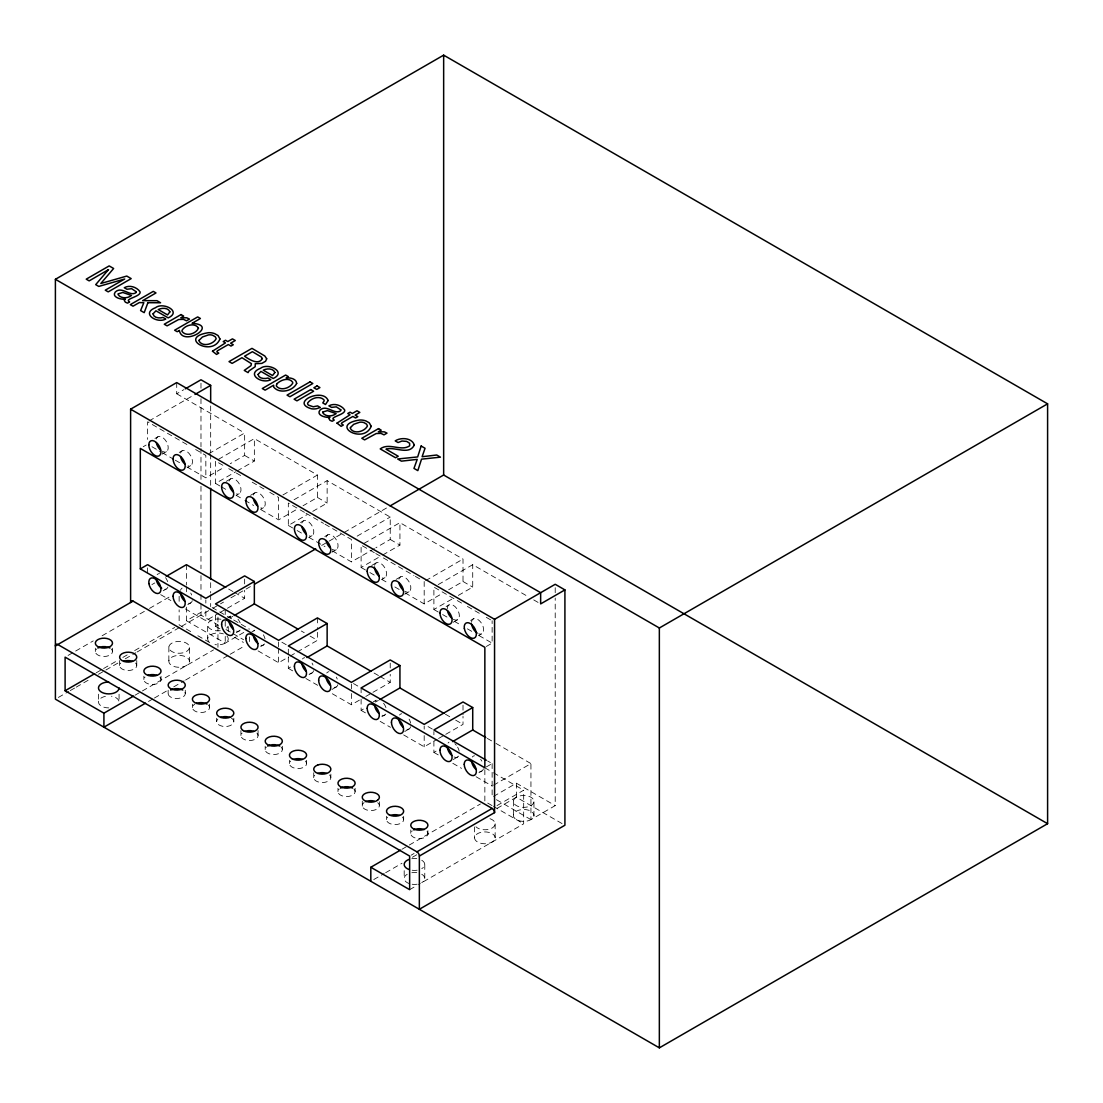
<?xml version="1.0" encoding="UTF-8"?>
<svg xmlns="http://www.w3.org/2000/svg" width="1103" height="1103" viewBox="0 0 1103 1103"><rect width="100%" height="100%" fill="white"/><g stroke="black" fill="none" stroke-linecap="round" stroke-linejoin="round"><path stroke-width="0.75" stroke-dasharray="5 3.75" d="M176.714 382.576L176.714 393.785L183.843 389.662M149.029 420.974L193.549 395.26M154.958 438.47L157.867 436.788M143.225 446.729L146.134 445.047M162.072 454.16L166.443 451.637M179.21 452.478L182.133 450.796M208.701 453.76L244.645 433.01L244.645 455.415L230.265 463.715M187.8 467.327L190.709 465.645M218.408 459.358L254.352 438.608L317.43 475.035L317.43 497.439L303.063 505.739M186.903 466.9L205.834 477.833L224.516 467.038M222.861 465.259L215.526 461.026L215.526 483.431L235.656 471.808M237.104 470.981L254.352 461.026L254.352 438.608M226.28 481.335L230.651 478.812M236.318 495.344L239.227 493.661M250.546 495.344L254.917 492.82M282.933 494.957L317.43 475.035M260.584 509.352L263.493 507.67M294.074 499.728L327.136 480.632L390.228 517.059L390.228 539.464L375.847 547.764M151.911 584.604L154.778 582.949M261.011 509.696L278.618 519.858L297.314 509.062M163.203 590.767L166.126 589.085M304.456 512.357L288.324 503.051L288.324 525.455L307.006 514.674M312.769 511.351L327.136 503.051L327.136 480.632M68.069 655.43L93.245 640.898M102.124 635.755L148.036 609.256M149.512 608.401L170.248 596.433M300.526 522.519L303.435 520.837M187.8 604.609L190.709 602.927M309.102 537.368L312.025 535.686M324.792 536.527L327.701 534.845M96.209 672.802L102.124 669.383M103.613 668.528L116.932 660.835M122.86 657.416L127.3 654.851M134.704 650.563L174.701 627.483M186.421 607.133L186.421 620.713L204.965 610M58.362 697.441L68.786 691.429M70.247 690.588L74.742 687.996M76.19 687.155L91.094 678.552M98.47 674.291L104.482 670.817M105.902 670.004L119.358 662.227M125.218 658.849L135.724 652.783M137.103 651.997L180.175 627.124M181.664 626.27L211.597 608.98M213.072 608.125L219.028 604.692M220.517 603.837L223.495 602.114M230.927 597.812L251.76 585.79M321.676 545.433L327.619 542M329.108 541.132L387.125 507.642M185.442 608.953L205.834 620.713L218.766 613.24M220.2 612.413L225.95 609.09M227.397 608.263L244.645 598.309L244.645 590.298M357.151 536.141L390.228 517.059M331.92 552.217L336.277 549.694M227.742 617.763L230.651 616.094A8.576 4.95 60 0 0 229.079 618.328M215.526 615.116L215.526 626.325L219.842 623.829M229.907 618.025L232.788 616.356M363.99 543.407L399.934 522.657L463.012 559.083L463.012 581.488L448.631 589.788M332.334 550.866L351.402 561.882L374.413 548.605M236.318 632.626L239.227 630.944M135.021 695.207L140.95 691.788M142.425 690.933L213.513 649.901M186.421 620.713L225.233 643.132L248.078 629.951M374.317 552.7L361.108 545.075L361.108 567.48L381.238 555.857M382.672 555.03L399.934 545.075L399.934 522.657M251.856 631.867L254.765 630.185A8.576 4.95 60 0 0 253.855 631.137M371.725 565.467L376.082 562.944M148.491 701.453L152.945 698.875M154.434 698.02L167.794 690.299M173.736 686.866L184.132 680.868M185.621 680.013L228.707 655.141M230.182 654.272L245.045 645.696M260.722 646.551L263.645 644.869M382.038 579.309L384.947 577.627M396.129 579.378L400.499 576.869M258.074 650.88L278.618 662.738L288.683 656.933M290.117 656.106L295.866 652.783M297.314 651.942L317.43 640.333L317.43 627.524M425.634 580.661L463.012 559.083M404.704 594.241L409.075 591.718M288.324 657.14L288.324 668.349L292.64 665.854M438.208 584.604L472.718 564.681L528.034 596.613M405.118 592.89L424.186 603.906L442.882 593.111M309.102 674.65L312.025 672.968M461.564 603.065L433.893 587.099L433.893 609.504L452.588 598.722M458.338 595.399L472.718 587.099L472.718 564.681M446.108 606.567L449.018 604.885M331.92 689.499L336.277 686.976M453.236 622.257L457.593 619.734M470.691 620.41L473.601 618.728M332.334 693.759L351.402 704.762L364.348 697.289M365.782 696.462L371.532 693.139M372.966 692.312L390.228 682.357L390.228 674.347M478.619 635.59L481.542 633.908M373.324 701.811L376.233 700.143A8.576 4.95 60 0 0 374.662 702.377M361.108 699.164L361.108 710.373L365.424 707.878M375.489 702.059L378.357 700.405M486.299 646.482L492.131 643.132L492.131 620.713M381.9 716.674L384.809 714.992M404.704 731.523L409.075 729M403.657 734.929L424.186 746.786L437.133 739.313M438.567 738.486L444.316 735.163M445.764 734.336L463.012 724.381L463.012 716.371M433.893 741.188L433.893 752.398L438.208 749.902M453.236 759.54L457.593 757.016M486.299 766.957L492.131 763.593L487.65 761.015M478.95 772.707L481.859 771.025M493.565 785.184L530.943 763.593L530.943 819.626L555.209 805.617L555.209 598.019M401.919 849.296L407.834 845.877M409.323 845.022L480.412 803.99M493.551 796.394L516.397 783.213L555.209 805.617M411.116 855.197L414.08 853.488M497.012 805.604L523.677 790.217L523.677 823.831L418.52 884.537M373.779 879.546L384.189 873.548M385.664 872.694L402.016 863.249M412.412 857.252L416.865 854.673M497.081 808.361L516.397 797.221L564.915 825.237M409.64 889.666L417.044 885.392M176.714 393.785L244.645 433.01M533.728 599.908L540.649 603.906M244.645 455.415L254.352 461.026M317.43 497.439L327.136 503.051M390.228 539.464L399.934 545.075M463.012 581.488L472.718 587.099M186.903 444.495L147.595 421.801L147.595 439.408M195.631 449.541L205.834 455.415L205.834 477.833M228.735 468.651L241.943 476.262M252.215 482.19L263.948 488.974M269.808 492.365L278.618 497.439L278.618 519.858M305.931 513.212L323.524 523.374M324.999 524.215L351.402 539.464L351.402 561.882M375.778 553.541L413.928 575.559M415.39 576.414L421.263 579.792M467.382 606.429L480.481 613.985M486.299 617.349L490.67 619.872M151.966 446.729L160.693 451.775M162.155 452.616L173.805 459.344M175.253 460.185L181.085 463.55M215.526 483.431L219.938 485.982M221.4 486.823L228.735 491.056M236.07 495.288L243.405 499.521M244.88 500.376L253.676 505.464M288.324 525.455L295.659 529.688M297.121 530.543L301.519 533.08M308.854 537.313L324.999 546.633M361.108 567.48L368.443 571.712M369.905 572.567L374.317 575.104M381.652 579.337L388.987 583.57M394.846 586.961L399.258 589.498M433.893 609.504L441.172 613.709M442.634 614.55L447.005 617.073M454.284 621.279L461.564 625.47M467.382 628.834L473.201 632.198M479.033 635.562L492.131 643.132M228.638 589.057L232.995 591.58M234.456 592.421L244.645 598.309M301.298 631.013L304.235 632.708M310.095 636.086L317.43 640.333M374.082 673.037L378.494 675.574M379.956 676.429L390.228 682.357M445.405 714.206L449.803 716.757M455.677 720.135L463.012 724.381M487.278 738.39L494.558 742.581M496.005 743.422L530.943 763.593M281.899 642.222L286.366 644.8M353.47 683.543L359.426 686.99M428.019 726.587L432.486 729.166M212.121 607.532L232.25 619.155M233.684 619.996L249.499 629.124M484.851 767.798L492.035 771.948M493.482 772.776L523.677 790.217M218.615 625.304L200.98 615.116L200.98 603.093M225.977 629.551L231.851 632.943M233.326 633.798L243.611 639.74M160.693 594.655L170.882 600.542M215.526 626.325L219.938 628.862M234.608 637.327L243.405 642.415M288.324 668.349L292.722 670.886M305.931 678.51L317.664 685.28M361.108 710.373L365.507 712.91M380.177 721.376L390.448 727.304M433.893 752.398L438.263 754.907M452.823 763.317L461.564 768.364M476.11 776.76L492.131 786.012M496.447 799.703L530.943 819.626M190.64 631.564L179.141 624.918L179.141 609.794M197.823 635.714L212.203 644.014M492.035 805.576L484.851 801.426L484.851 769.48M493.482 806.403L523.677 823.831M555.209 587.72L555.209 596.309M533.949 801.812A10.299 5.942 0 0 1 517.955 806.362A10.299 5.942 0 0 1 519.113 796.09A10.299 5.942 0 0 1 533.949 801.812L533.949 815.82A10.299 5.942 0 0 1 517.955 820.37A10.299 5.942 0 0 1 519.113 810.098A10.299 5.942 0 0 1 533.949 815.82M516.397 783.213L516.397 797.221M513.405 801.026L513.405 815.034M495.15 823.831L495.15 837.839A10.299 5.942 0 0 1 479.708 842.982A10.299 5.942 0 0 1 479.708 832.696A10.299 5.942 0 0 1 495.15 837.839M492.131 763.593L492.131 797.221M474.552 826.947L474.552 837.839M463.012 705.162L463.012 714.772M433.893 731.579L433.893 734.777M427.895 830.642L427.895 833.992M424.779 864.462L424.779 878.471M424.186 581.488L424.186 603.906M424.186 725.981L424.186 729.18M424.186 735.577L424.186 746.786M410.785 829.911L410.785 833.275M404.194 870.681L404.194 878.471M403.657 816.275L403.657 819.626M390.228 663.137L390.228 667.949M386.505 816.275L386.505 819.626M379.335 801.716L379.335 805.08M362.294 801.123L362.294 806.169M361.108 687.955L361.108 692.753M355.125 788.259L355.125 791.609M351.402 683.957L351.402 691.953M351.402 693.553L351.402 704.762M337.973 788.259L337.973 791.609M330.859 774.072L330.859 777.436M317.43 617.914L317.43 625.925M313.721 772.734L313.721 777.78M306.606 760.243L306.606 763.593M289.441 760.243L289.441 763.593M288.324 649.129L288.324 655.54M282.34 746.235L282.34 749.585M278.618 641.932L278.618 646.73M278.618 648.33L278.618 662.738M265.189 746.235L265.189 749.585M258.074 730.544L258.074 735.577M249.499 636.9L249.499 641.574M244.645 579.089L244.645 583.901M240.923 730.544L240.923 735.577M233.822 718.218L233.822 721.569M228.252 626.656L228.252 631.33M225.233 609.504L225.233 614.55M225.233 621.279L225.233 628.007M225.233 636.403L225.233 643.132M217.953 617.073L217.953 647.337M216.657 718.218L216.657 721.569M210.673 405.973L210.673 452.299M210.673 454.009L210.673 486.602M210.673 582.687L210.673 592.987M210.673 594.696L210.673 606.705M209.556 704.21L209.556 707.561M220.931 619.224A10.299 5.942 0 0 0 207.667 624.739L207.667 638.747M205.834 599.908L205.834 603.107M205.834 611.103L205.834 620.713M200.98 383.21L200.98 388.366M200.98 398.666L200.98 446.77M200.98 448.494L200.98 479.405M200.98 486.285L200.98 568.734M200.98 575.601L200.98 592.78M200.98 594.503L200.98 601.369M192.391 704.21L192.391 707.561M189.413 647.668A10.299 5.942 0 0 1 173.488 652.3A10.299 5.942 0 0 1 174.508 642.029A10.299 5.942 0 0 1 189.413 647.668L189.413 661.676A10.299 5.942 0 0 1 173.488 666.309A10.299 5.942 0 0 1 174.508 656.037A10.299 5.942 0 0 1 189.413 661.676M186.421 564.681L186.421 585.059M186.421 586.755L186.421 593.552M185.29 690.202L185.29 693.553M179.141 596.337L179.141 603.065M168.856 646.992L168.856 661M168.139 690.202L168.139 693.553M161.024 676.194L161.024 679.545M147.595 567.88L147.595 574.291M143.873 676.194L143.873 679.545M136.758 660.504L136.758 665.536M119.607 660.504L119.607 665.536M119.069 694.187L119.069 701.963A10.299 5.942 0 0 0 111.444 696.227M112.506 648.178L112.506 651.528M98.484 694.187L98.484 701.963M95.341 648.178L95.341 651.528M111.348 649.06A8.576 4.95 0 0 1 103.916 656.492A8.576 4.95 0 0 1 96.499 649.06M305.448 761.125A8.576 4.95 0 0 1 298.031 768.557A8.576 4.95 0 0 1 290.599 761.125M231.299 718.067A8.576 4.95 0 0 1 231.809 724.754A8.576 4.95 0 0 1 220.31 725.636A8.576 4.95 0 0 1 217.815 719.101M159.88 677.077A8.576 4.95 0 0 1 152.448 684.508A8.576 4.95 0 0 1 145.017 677.077M135.614 663.068A8.576 4.95 0 0 1 128.182 670.5A8.576 4.95 0 0 1 120.751 663.068M185.001 692.27A8.576 4.95 0 0 1 175.598 698.475A8.576 4.95 0 0 1 169.283 691.085M281.196 747.117A8.576 4.95 0 0 1 273.765 754.549A8.576 4.95 0 0 1 266.333 747.117M108.77 707.905A10.299 5.942 0 0 1 98.567 702.735A10.299 5.942 0 0 1 106.109 696.227M421.76 874.265A10.299 5.942 0 0 1 421.76 882.662M417.155 884.206A10.299 5.942 0 0 1 411.819 884.206M409.337 883.613A10.299 5.942 0 0 1 407.214 874.265M411.819 872.721A10.299 5.942 0 0 1 417.155 872.721M208.398 705.093A8.576 4.95 0 0 1 205.889 711.628A8.576 4.95 0 0 1 194.404 710.746A8.576 4.95 0 0 1 194.914 704.059M256.93 733.109A8.576 4.95 0 0 1 249.499 740.54A8.576 4.95 0 0 1 242.067 733.109M402.512 817.158A8.576 4.95 0 0 1 395.081 824.589A8.576 4.95 0 0 1 387.649 817.158M353.98 789.141A8.576 4.95 0 0 1 346.549 796.573A8.576 4.95 0 0 1 339.117 789.141M377.722 802.694A8.576 4.95 0 0 1 377.516 808.72L375.902 809.616A8.576 4.95 0 0 1 364.624 809.05A8.576 4.95 0 0 1 364.114 802.529M421.76 860.257A10.299 5.942 0 0 1 421.76 868.654M417.155 870.198A10.299 5.942 0 0 1 411.819 870.198M411.819 858.713A10.299 5.942 0 0 1 417.155 858.713M427.068 831.483A8.576 4.95 0 0 1 418.713 838.583A8.576 4.95 0 0 1 412.246 830.862M329.563 774.982A8.576 4.95 0 0 1 322.586 782.551A8.576 4.95 0 0 1 314.713 775.285M167.877 587.099A8.576 4.95 60 0 1 164.802 589.319M157.136 574.663A8.576 4.95 60 0 1 159.508 573.657M165.56 577.669A8.576 4.95 60 0 1 167.615 581.598M192.28 600.694A8.576 4.95 60 0 1 187.993 603.176M180.561 590.312A8.576 4.95 60 0 1 182.133 588.078M190.709 593.028A8.576 4.95 60 0 1 191.674 595.027M240.192 630.047A8.576 4.95 60 0 1 236.511 631.192M237.972 619.197A8.576 4.95 60 0 1 240.192 623.043M458.558 756.12A8.576 4.95 60 0 1 453.305 756.589M448.052 743.05A8.576 4.95 60 0 1 449.018 742.167M454.877 743.725A8.576 4.95 60 0 1 456.339 745.27M457.593 747.117A8.576 4.95 60 0 1 459.165 751.157M227.811 626.628A10.299 5.942 0 0 1 226.708 628.048M220.31 630.709A10.299 5.942 0 0 1 207.667 624.739M471.519 622.313A8.576 4.95 60 0 1 477.489 619.266A8.576 4.95 60 0 1 483.61 629.096A8.576 4.95 60 0 1 478.716 633.853M374.606 565.288A8.576 4.95 60 0 1 384.657 567.549A8.576 4.95 60 0 1 382.286 578M313.597 670.734A8.576 4.95 60 0 1 309.295 673.216M302.484 659.001A8.576 4.95 60 0 1 304.704 657.719M312.025 663.068A8.576 4.95 60 0 1 312.99 665.068M227.025 636.114A10.299 5.942 0 0 1 225.922 642.691A10.299 5.942 0 0 1 214.988 644.621M208.894 641.739A10.299 5.942 0 0 1 210.907 634.597A10.299 5.942 0 0 1 223.371 633.88M326.13 537.078A8.576 4.95 60 0 1 333.051 535.975A8.576 4.95 60 0 1 338.042 546.371A8.576 4.95 60 0 1 331.989 549.266M410.647 726.767A8.576 4.95 60 0 1 404.787 728.573M399.534 715.034A8.576 4.95 60 0 1 401.754 713.751M409.075 719.101A8.576 4.95 60 0 1 410.647 723.141M229.079 481.046A8.576 4.95 60 0 1 239.227 483.762A8.576 4.95 60 0 1 236.511 493.91M180.561 453.03A8.576 4.95 60 0 1 190.709 455.746A8.576 4.95 60 0 1 187.993 465.893M156.295 439.022A8.576 4.95 60 0 1 163.203 437.919A8.576 4.95 60 0 1 168.194 448.314A8.576 4.95 60 0 1 162.155 451.21M447.239 608.801A8.576 4.95 60 0 1 453.305 605.299A8.576 4.95 60 0 1 459.372 615.805A8.576 4.95 60 0 1 453.305 619.307M483.431 768.791A8.576 4.95 60 0 1 479.143 771.273M472.318 757.058A8.576 4.95 60 0 1 474.538 755.776M480.605 759.278A8.576 4.95 60 0 1 481.859 761.125M301.877 523.07A8.576 4.95 60 0 1 312.025 525.786A8.576 4.95 60 0 1 309.295 535.934M253.345 495.054A8.576 4.95 60 0 1 263.493 497.77A8.576 4.95 60 0 1 260.777 507.918M489.994 818.688A10.299 5.942 0 0 1 492.131 828.036A10.299 5.942 0 0 1 475.931 826.809M385.774 714.096A8.576 4.95 60 0 1 382.093 715.24M383.554 703.245A8.576 4.95 60 0 1 386.381 709.132M337.849 684.742A8.576 4.95 60 0 1 331.989 686.549M326.736 673.009A8.576 4.95 60 0 1 328.956 671.727M336.277 677.077A8.576 4.95 60 0 1 337.242 679.076M264.555 643.904A8.576 4.95 60 0 1 260.97 645.241M263.341 634.79A8.576 4.95 60 0 1 265.01 638.83M398.928 579.103A8.576 4.95 60 0 1 405.835 578A8.576 4.95 60 0 1 410.826 588.395A8.576 4.95 60 0 1 404.787 591.291"/><path stroke-width="1.5" d="M55.398 279.307L443.654 55.15L1047.602 403.836L1047.602 823.693L659.346 1047.85L55.398 699.164L55.398 279.307L659.346 627.993L1047.602 403.836M133.036 601.107A3.433 1.985 60 0 0 130.609 602.5L130.609 409.185L176.714 382.576L540.649 592.697L540.649 603.906L564.915 589.898L564.915 825.237L419.347 909.286L419.347 856.052A3.433 1.985 60 0 0 416.92 851.847L57.825 644.524A3.433 1.985 60 0 0 55.398 645.931L133.036 601.107L492.131 808.43A3.433 1.985 60 0 1 494.558 812.621L419.347 856.052M185.276 388.835L200.98 379.777L210.673 385.374L210.673 402.54M194.983 394.447L210.673 385.374M140.315 568.886L484.851 767.798L484.851 647.323L140.315 448.411L140.315 568.886L147.595 564.681L205.834 598.309L244.645 575.89L254.352 581.488L254.352 603.906L298.361 629.317M166.291 576.304L186.421 564.681L225.729 587.375M370.815 881.269L370.815 867.261L409.64 889.666L409.64 856.052L65.105 657.14L65.105 690.754L94.72 673.657M254.352 581.488L215.526 603.906L278.618 640.333L317.43 617.914L327.136 623.512L327.136 645.931L371.159 671.341M254.724 584.08L315.72 548.867M390.104 505.919L443.654 475.007L1047.602 823.693M234.222 615.529L254.352 603.906M65.105 690.754L103.916 713.172L133.546 696.076M145.513 703.162L103.916 727.18L103.916 713.172M327.136 623.512L288.324 645.931L351.402 682.357L390.228 659.939L399.934 665.536L399.934 687.955L443.944 713.365M307.006 657.553L327.136 645.931M399.934 665.536L361.108 687.955L424.186 724.381L463.012 701.963L472.718 707.561L472.718 729.979L452.588 741.602M130.609 409.185L494.558 619.307L555.209 584.287L564.915 589.898M379.804 699.578L399.934 687.955M472.718 707.561L433.893 729.979L486.299 760.229M370.815 867.261L400.43 850.151M416.92 851.847L492.131 808.43M472.718 729.979L485.816 737.549M659.346 627.993L659.346 1047.85M494.558 619.307L494.558 812.621M443.654 55.15L443.654 475.007M210.673 488.326L210.673 579.254M97.864 648.026A8.576 4.95 0 0 1 109.983 648.026M293.743 759.305A8.576 4.95 0 0 1 302.319 759.305M220.945 717.281A8.576 4.95 0 0 1 229.521 717.281M123.894 661.249A8.576 4.95 0 0 1 132.47 661.249M148.16 675.257A8.576 4.95 0 0 1 156.736 675.257M267.698 746.083A8.576 4.95 0 0 1 279.831 746.083M413.735 829.897A8.576 4.95 0 0 1 424.159 829.539M340.482 788.107A8.576 4.95 0 0 1 352.615 788.107M317.747 773.41A8.576 4.95 0 0 1 326.323 773.231M365.727 801.633A8.576 4.95 0 0 1 374.262 801.081M196.679 703.273A8.576 4.95 0 0 1 207.033 704.059M390.793 815.338A8.576 4.95 0 0 1 399.369 815.338M409.337 869.605A10.299 5.942 0 0 1 409.337 859.306M170.648 690.051A8.576 4.95 0 0 1 182.781 690.051M119.069 687.955A10.299 5.942 0 0 1 108.77 693.897A10.299 5.942 0 0 1 98.484 687.955A10.299 5.942 0 0 1 108.77 682.012M245.211 731.289A8.576 4.95 0 0 1 253.787 731.289M161.714 588.23A8.576 4.95 60 0 1 156.199 579.365M184.849 601.356A8.576 4.95 60 0 1 180.561 593.938M330.417 685.404A8.576 4.95 60 0 1 326.13 677.973M477.13 633.053A8.576 4.95 60 0 1 471.615 624.188M306.165 671.396A8.576 4.95 60 0 1 301.877 663.965M451.734 618.163A8.576 4.95 60 0 1 447.446 610.745M403.215 727.428A8.576 4.95 60 0 1 398.928 719.997M379.156 576.317A8.576 4.95 60 0 1 374.455 567.025M330.417 548.122A8.576 4.95 60 0 1 326.13 540.704M233.367 629.372A8.576 4.95 60 0 1 229.079 621.954M451.734 755.445A8.576 4.95 60 0 1 447.446 748.013M476 769.453A8.576 4.95 60 0 1 471.712 762.021M306.165 534.114A8.576 4.95 60 0 1 301.877 526.696M233.367 492.09A8.576 4.95 60 0 1 229.079 484.672M257.633 506.098A8.576 4.95 60 0 1 253.345 498.68M257.84 643.559A8.576 4.95 60 0 1 253.4 636.224M184.849 464.073A8.576 4.95 60 0 1 180.561 456.656M160.583 450.065A8.576 4.95 60 0 1 156.295 442.648M378.949 713.42A8.576 4.95 60 0 1 374.662 705.989M403.215 590.146A8.576 4.95 60 0 1 398.928 582.729M328.115 400.527L325.509 404.498L322.779 402.912L324.213 400.775L323.813 399.658C319.112 395.37 311.101 398.238 307.778 402.871A4.881 2.813 0 0 0 308.44 405.118L313.238 406.786L317.595 405.904L320.325 407.49L316.616 408.675A8.121 4.688 0 0 1 311.432 408.758C289.634 402.443 323.082 387.236 328.115 400.527M212.479 351.209L216.546 354.408L218.766 353.125L216.808 351.857L217.388 350.837L228.321 344.536L230.996 346.08L233.284 344.743L230.61 343.198L235.284 340.51L232.443 338.869L227.769 341.558L225.508 340.248L223.206 341.585L225.467 342.895L212.479 351.209M337.022 423.111L341.103 426.323L343.323 425.041L341.365 423.773L341.944 422.752L352.877 416.438L355.538 417.982L357.841 416.658L355.166 415.114L359.84 412.412L357 410.771L352.326 413.473L350.051 412.164L347.762 413.487L350.023 414.797L337.022 423.111M153.055 313.845C153.565 318.05 159.714 318.505 162.996 317.43L165.753 319.029C157.233 323.937 140.426 313.473 155.564 307.696C162.844 301.712 182.271 311.418 168.207 317.885L155.95 310.798L153.055 313.845M258.047 374.469C258.543 378.66 264.692 379.115 267.974 378.039L270.745 379.639C262.211 384.547 245.404 374.082 260.542 368.305C267.822 362.322 287.249 372.028 273.199 378.494L260.928 371.408L258.047 374.469M136.138 291.688L136.055 292.612C129.878 297.093 121.854 285.677 115.263 292.047C111.279 297.314 121.551 299.768 125.315 299.175L124.253 300.361L125.342 302.167L127.562 303.132L129.63 301.919C123.577 299.092 139.723 296.914 140.122 292.529L139.971 291.702C136.675 286.973 129.465 284.726 124.294 287.718L126.914 289.234L131.671 288.696L136.138 291.688M340.772 409.82L340.689 410.757C334.512 415.238 326.488 403.808 319.898 410.192C315.899 415.459 326.185 417.913 329.949 417.32L328.887 418.492L329.976 420.312L332.196 421.263L334.264 420.064C328.211 417.237 344.357 415.059 344.756 410.674L344.605 409.847C341.31 405.118 334.099 402.871 328.928 405.863L331.548 407.379L336.305 406.842L340.772 409.82M199.174 340.234L199.078 341.075C202.621 347.39 213.513 344.219 216.202 338.662L215.306 336.815L212.782 335.326A5.418 3.13 0 0 0 208.384 334.926L202.469 336.98L199.174 340.234M350.437 427.564L350.327 428.391C353.87 434.72 364.762 431.549 367.451 425.979L366.568 424.131L364.031 422.656A5.418 3.13 0 0 0 359.633 422.242L353.718 424.31L350.437 427.564M266.692 358.765L265.589 361.26L261.88 363.383L255.248 363.728L255.193 366.706L249.002 370.925L248.078 372.621L244.259 370.415L250.96 365.686L251.415 363.659L241.971 357.717L232.113 363.397L229.01 361.605L251.967 348.355L264.803 355.979L266.692 358.765M198.43 328.142C196.265 333.74 186.062 337.008 182.05 331.438L181.995 330.417C184.794 325.192 195.052 322.186 198.43 328.142M179.375 330.486C182.45 347.473 219.731 325.027 192.087 323.303L200.415 318.491L197.685 316.919L174.632 330.224L177.238 331.713L179.375 330.486M219.952 338.979C212.217 357.744 177.307 337.477 208.384 332.706A9.775 5.639 0 0 1 214.768 333.685L218.063 335.546L219.952 338.979M371.201 426.309C363.48 445.074 328.556 424.793 359.633 420.022A9.775 5.639 0 0 1 366.017 421.001L369.312 422.876L371.201 426.309M118.324 293.825L118.159 294.68C121.027 298.816 127.796 298.499 131.478 295.466L122.833 292.46L118.324 293.825M322.958 411.971L322.793 412.825C325.661 416.962 332.43 416.644 336.112 413.611L327.467 410.606L322.958 411.971M169.903 311.873L167.559 314.92L158.253 309.557C161.783 307.737 168.235 307.447 169.903 311.873M274.881 372.483L272.538 375.53L263.245 370.167C266.761 368.347 273.213 368.057 274.881 372.483M262.321 358.585C258.529 365.672 248.851 359.247 244.563 356.214L252.408 351.692L261.314 356.972L262.321 358.585M414.301 445.047C408.979 455.732 394.764 446.288 386.009 449.183L398.238 456.242L395.577 457.773L380.204 448.907C389.304 442.22 400.913 451.775 409.668 445.833L409.627 443.268L406.69 441.393L401.975 441.035L398.059 442.537L395.205 440.883C400.927 437.146 412.026 437.726 414.301 445.047M296.679 383.403C293.081 391.082 279.404 394.185 273.709 387.112L273.654 385.209L265.106 390.159L262.28 388.532L285.622 375.048L288.366 376.633L286.146 377.915C290.048 377.557 296.349 378.563 296.679 383.403M421.153 446.026L417.665 456.932L397.673 458.986L401.423 461.151L417.224 459.372L413.97 468.403L417.83 470.623L421.525 459.165L440.428 457.152L436.719 455.015L422.118 456.725L425.041 448.273L421.153 446.026M147.912 302.691L144.203 312.645L140.605 310.577L143.831 302.677L139.309 302.567L133.022 306.193L130.319 304.635L153.289 291.371L155.992 292.943L142.659 300.636L156.984 300.692L160.583 302.773L147.912 302.691M276.729 383.982L276.329 385.995C280.438 391.289 289.703 388.27 292.709 383.237L292.681 382.217C288.807 376.909 280.493 379.983 276.729 383.982M108.466 269.656L95.699 284.643L98.774 286.422L124.694 279.018L105.268 290.172L108.218 291.868L131.188 278.618L126.776 276.067L100.814 283.499L113.623 268.484L109.169 265.906L86.213 279.169L89.178 280.879L108.466 269.656M181.016 314.576L164.278 324.241L167.091 325.854L178.686 319.498L183.429 319.346L186.49 320.808L189.454 319.098L186.752 317.802L180.795 317.788L183.691 316.106L181.016 314.576M310.026 381.872L287.056 395.122L289.882 396.749L312.838 383.486L310.026 381.872M310.756 389.566L294.101 399.189L296.955 400.844L313.624 391.22L310.756 389.566M317.057 385.926L313.872 387.773L316.726 389.414L319.925 387.58L317.057 385.926M378.536 428.612L361.798 438.277L364.61 439.89L376.206 433.534L380.949 433.382L384.009 434.858L386.974 433.134L384.271 431.838L378.315 431.824L381.211 430.156L378.536 428.612M377.516 800.309L375.902 801.205A8.576 4.95 0 0 1 362.404 798.186A8.576 4.95 0 0 1 372.842 792.409A8.576 4.95 0 0 1 377.516 800.309M317.747 764.999L316.023 765.827A8.576 4.95 0 0 0 319.636 773.906A8.576 4.95 0 0 0 330.803 768.598A8.576 4.95 0 0 0 317.747 764.999M99.628 647.42A8.576 4.95 0 0 0 112.506 643.132A8.576 4.95 0 0 0 99.628 638.844A8.576 4.95 0 0 0 99.628 647.42M291.964 758.699A8.576 4.95 0 0 0 306.317 756.479A8.576 4.95 0 0 0 295.811 750.412A8.576 4.95 0 0 0 291.964 758.699M196.679 703.452A8.576 4.95 0 0 0 209.556 699.164A8.576 4.95 0 0 0 196.679 694.876A8.576 4.95 0 0 0 196.679 703.452M123.894 661.428A8.576 4.95 0 0 0 136.758 657.14A8.576 4.95 0 0 0 123.894 652.852A8.576 4.95 0 0 0 123.894 661.428M172.426 689.444A8.576 4.95 0 0 0 185.29 685.156A8.576 4.95 0 0 0 172.426 680.868A8.576 4.95 0 0 0 172.426 689.444M148.16 675.436A8.576 4.95 0 0 0 161.024 671.148A8.576 4.95 0 0 0 148.16 666.86A8.576 4.95 0 0 0 148.16 675.436M220.945 717.46A8.576 4.95 0 0 0 233.822 713.172A8.576 4.95 0 0 0 220.945 708.884A8.576 4.95 0 0 0 220.945 717.46M269.477 745.476A8.576 4.95 0 0 0 282.34 741.188A8.576 4.95 0 0 0 269.477 736.901A8.576 4.95 0 0 0 269.477 745.476M243.432 730.682A8.576 4.95 0 0 0 257.785 728.463A8.576 4.95 0 0 0 247.279 722.396A8.576 4.95 0 0 0 243.432 730.682M389.014 814.731A8.576 4.95 0 0 0 403.367 812.511A8.576 4.95 0 0 0 392.861 806.445A8.576 4.95 0 0 0 389.014 814.731M414.521 829.332A8.576 4.95 0 0 0 427.895 825.595A8.576 4.95 0 0 0 415.597 820.77A8.576 4.95 0 0 0 414.521 829.332M342.261 787.501A8.576 4.95 0 0 0 355.125 783.213A8.576 4.95 0 0 0 342.261 778.925A8.576 4.95 0 0 0 342.261 787.501M318.643 680.248A8.576 4.95 60 0 0 327.743 691.567A8.576 4.95 60 0 0 327.743 679.434A8.576 4.95 60 0 0 318.643 680.248M221.593 624.215A8.576 4.95 60 0 0 230.692 635.535A8.576 4.95 60 0 0 230.692 623.402A8.576 4.95 60 0 0 221.593 624.215M439.959 750.288A8.576 4.95 60 0 0 449.059 761.608A8.576 4.95 60 0 0 449.059 749.475A8.576 4.95 60 0 0 439.959 750.288M464.335 628.393A8.576 4.95 60 0 0 474.262 638.113A8.576 4.95 60 0 0 472.291 625.056A8.576 4.95 60 0 0 464.335 628.393M367.175 571.23A8.576 4.95 60 0 0 376.454 582.287A8.576 4.95 60 0 0 376.095 569.948A8.576 4.95 60 0 0 367.175 571.23M294.391 666.24A8.576 4.95 60 0 0 303.49 677.559A8.576 4.95 60 0 0 303.49 665.426A8.576 4.95 60 0 0 294.391 666.24M318.643 542.966A8.576 4.95 60 0 0 327.743 554.285A8.576 4.95 60 0 0 327.743 542.152A8.576 4.95 60 0 0 318.643 542.966M439.959 613.006A8.576 4.95 60 0 0 449.059 624.326A8.576 4.95 60 0 0 449.059 612.193A8.576 4.95 60 0 0 439.959 613.006M245.859 638.472A8.576 4.95 60 0 0 255.138 649.529A8.576 4.95 60 0 0 254.779 637.189A8.576 4.95 60 0 0 245.859 638.472M173.074 596.199A8.576 4.95 60 0 0 182.174 607.519A8.576 4.95 60 0 0 182.174 595.386A8.576 4.95 60 0 0 173.074 596.199M148.919 583.57A8.576 4.95 60 0 0 158.846 593.29A8.576 4.95 60 0 0 156.86 580.233A8.576 4.95 60 0 0 148.919 583.57M367.175 708.264A8.576 4.95 60 0 0 376.275 719.583A8.576 4.95 60 0 0 376.275 707.45A8.576 4.95 60 0 0 367.175 708.264M391.441 722.272A8.576 4.95 60 0 0 400.541 733.592A8.576 4.95 60 0 0 400.541 721.459A8.576 4.95 60 0 0 391.441 722.272M464.225 764.296A8.576 4.95 60 0 0 473.325 775.616A8.576 4.95 60 0 0 473.325 763.483A8.576 4.95 60 0 0 464.225 764.296M294.391 528.957A8.576 4.95 60 0 0 303.49 540.277A8.576 4.95 60 0 0 303.49 528.144A8.576 4.95 60 0 0 294.391 528.957M391.441 584.99A8.576 4.95 60 0 0 400.541 596.309A8.576 4.95 60 0 0 400.541 584.176A8.576 4.95 60 0 0 391.441 584.99M245.859 500.941A8.576 4.95 60 0 0 254.958 512.261A8.576 4.95 60 0 0 254.958 500.128A8.576 4.95 60 0 0 245.859 500.941M221.593 486.933A8.576 4.95 60 0 0 230.692 498.253A8.576 4.95 60 0 0 230.692 486.12A8.576 4.95 60 0 0 221.593 486.933M173.074 458.917A8.576 4.95 60 0 0 182.174 470.236A8.576 4.95 60 0 0 182.174 458.103A8.576 4.95 60 0 0 173.074 458.917M148.808 444.909A8.576 4.95 60 0 0 157.908 456.228A8.576 4.95 60 0 0 157.908 444.095A8.576 4.95 60 0 0 148.808 444.909"/></g></svg>
